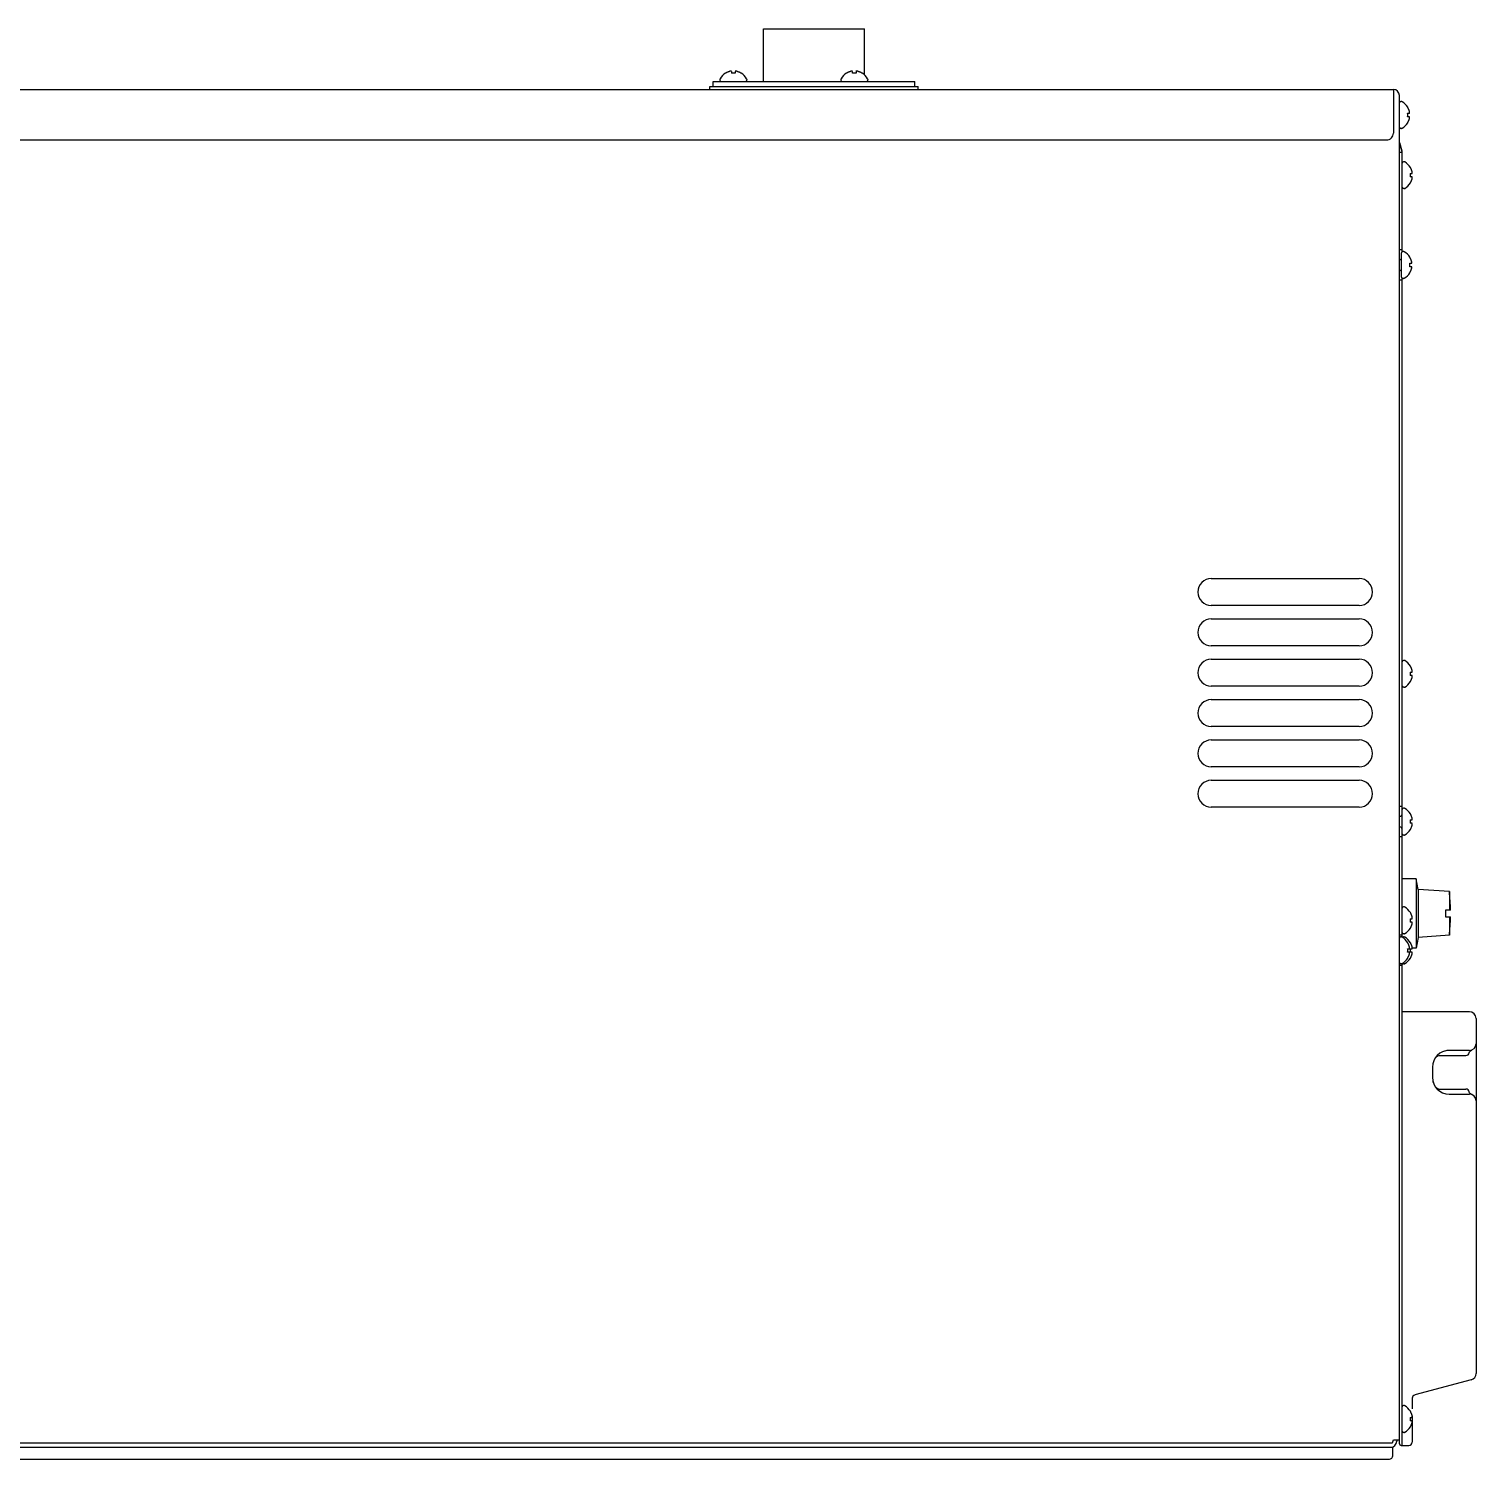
# Model space of a CAD drawing. Header units: millimetres. Extents: x -4975 to 152, y 3757 to 7264.
# Drawn here: x -3093.8 to -2663.2, y 5611.4 to 6036.8 of the extents above; entities that cross this region are included whole.
import ezdxf

# ---------------------------------------------------------------- set-up
doc = ezdxf.new("R2010")
doc.units = ezdxf.units.MM
doc.header["$LTSCALE"] = 346.5
doc.layers.get('0').update_dxf_attribs({"linetype": 'CONTINUOUS'})
doc.layers.add('GEOM', color=7, linetype='CONTINUOUS')

msp = doc.modelspace()

# ---------------------------------------------------------------- linework, layer by layer
at = {"color": 7, "linetype": 'Continuous'}
for p, q in [((-2875.24, 6021.2), (-2875.24, 6036.8)), ((-2875.24, 6036.8), (-2845.24, 6036.8)), ((-2845.24, 6023.13), (-2845.24, 6036.8)), ((-2884.74, 6023.64), (-2884.74, 6024.19)), ((-2883.74, 6024.19), (-2883.74, 6023.64)), ((-2848.74, 6023.64), (-2848.74, 6024.19)), ((-2847.74, 6024.19), (-2847.74, 6023.64)), ((-2890.24, 6019.7), (-2890.24, 6021.2)), ((-2890.24, 6021.2), (-2830.24, 6021.2)), ((-2888.24, 6021.8), (-2888.24, 6021.6)), ((-2886.54, 6023.64), (-2886.54, 6023.68)), ((-2881.94, 6023.68), (-2881.94, 6023.64)), ((-2880.24, 6021.8), (-2880.24, 6021.6)), ((-2852.24, 6021.8), (-2852.24, 6021.6)), ((-2850.54, 6023.64), (-2850.54, 6023.68)), ((-2845.94, 6023.68), (-2845.94, 6023.64)), ((-2844.24, 6021.8), (-2844.24, 6021.6)), ((-2830.24, 6019.7), (-2830.24, 6021.2)), ((-3383.44, 6018.8), (-2687.84, 6018.8)), ((-2891.24, 6018.7), (-2891.24, 6019.7)), ((-2891.24, 6019.7), (-2829.24, 6019.7)), ((-2829.24, 6018.7), (-2829.24, 6019.7)), ((-2687.84, 6018.8), (-2687.84, 6005.79)), ((-2686.04, 5616.3), (-2686.04, 6017)), ((-2685.44, 6015.2), (-2685.64, 6015.2)), ((-2683.6, 6013.5), (-2683.56, 6013.5)), ((-2683.6, 6011.7), (-2683.05, 6011.7)), ((-2685.44, 6007.2), (-2685.64, 6007.2)), ((-2683.05, 6010.7), (-2683.6, 6010.7)), ((-2683.56, 6008.9), (-2683.6, 6008.9)), ((-3381.44, 6003.8), (-2689.84, 6003.8)), ((-2686.04, 6003.05), (-2685.31, 6000.54)), ((-2685.31, 6000.54), (-2686.04, 6003.05)), ((-2685.24, 6000.04), (-2686.04, 6000.04)), ((-2685.24, 5970.49), (-2685.24, 6000.04)), ((-2684.64, 5997.3), (-2684.84, 5997.3)), ((-2682.8, 5995.6), (-2682.76, 5995.6)), ((-2682.8, 5993.8), (-2682.25, 5993.8)), ((-2682.25, 5992.8), (-2682.8, 5992.8)), ((-2682.76, 5991), (-2682.8, 5991)), ((-2684.64, 5989.3), (-2684.84, 5989.3)), ((-2685.24, 5971.08), (-2686.04, 5971.08)), ((-2686, 5968.18), (-2686.04, 5968.18)), ((-2685.4, 5962.98), (-2685.4, 5970.18)), ((-2684.8, 5970.58), (-2685, 5970.58)), ((-2682.95, 5968.88), (-2682.92, 5968.88)), ((-2686, 5964.98), (-2686.04, 5964.98)), ((-2682.95, 5967.08), (-2682.4, 5967.08)), ((-2682.4, 5966.08), (-2682.95, 5966.08)), ((-2682.92, 5964.28), (-2682.95, 5964.28)), ((-2685.24, 5962.08), (-2686.04, 5962.08)), ((-2685.24, 5804.6), (-2685.24, 5962.67)), ((-2684.8, 5962.58), (-2685, 5962.58)), ((-2742.04, 5873.3), (-2698.04, 5873.3)), ((-2698.04, 5865.3), (-2742.04, 5865.3)), ((-2742.04, 5861.3), (-2698.04, 5861.3)), ((-2698.04, 5853.3), (-2742.04, 5853.3)), ((-2742.04, 5849.3), (-2698.04, 5849.3)), ((-2684.64, 5848.96), (-2684.84, 5848.96)), ((-2682.8, 5847.26), (-2682.76, 5847.26)), ((-2682.8, 5845.46), (-2682.25, 5845.46)), ((-2682.25, 5844.46), (-2682.8, 5844.46)), ((-2698.04, 5841.3), (-2742.04, 5841.3)), ((-2684.64, 5840.96), (-2684.84, 5840.96)), ((-2682.76, 5842.66), (-2682.8, 5842.66)), ((-2742.04, 5837.3), (-2698.04, 5837.3)), ((-2698.04, 5829.3), (-2742.04, 5829.3)), ((-2742.04, 5825.3), (-2698.04, 5825.3)), ((-2698.04, 5817.3), (-2742.04, 5817.3)), ((-2742.04, 5813.3), (-2698.04, 5813.3)), ((-2698.04, 5805.3), (-2742.04, 5805.3)), ((-2685.24, 5805.5), (-2686.04, 5805.5)), ((-2685.24, 5797.4), (-2685.24, 5804.6)), ((-2684.64, 5805), (-2684.84, 5805)), ((-2685.84, 5802.6), (-2686.04, 5802.6)), ((-2682.8, 5803.3), (-2682.76, 5803.3)), ((-2682.8, 5801.5), (-2682.25, 5801.5)), ((-2682.25, 5800.5), (-2682.8, 5800.5)), ((-2685.84, 5799.4), (-2686.04, 5799.4)), ((-2685.24, 5796.5), (-2686.04, 5796.5)), ((-2685.24, 5766.64), (-2685.24, 5797.4)), ((-2684.64, 5797), (-2684.84, 5797)), ((-2682.76, 5798.7), (-2682.8, 5798.7)), ((-2681.04, 5784.03), (-2685.24, 5784.03)), ((-2681.04, 5784.03), (-2681.04, 5763.37)), ((-2680.48, 5780.85), (-2681.04, 5784.03)), ((-2671.18, 5780.2), (-2680.48, 5780.85)), ((-2680.48, 5780.85), (-2680.48, 5766.55)), ((-2671.18, 5780.2), (-2671.18, 5774.7)), ((-2684.64, 5775.63), (-2684.84, 5775.63)), ((-2670.85, 5774.7), (-2672.35, 5774.7)), ((-2672.35, 5774.7), (-2672.35, 5772.7)), ((-2682.8, 5773.93), (-2682.76, 5773.93)), ((-2682.8, 5772.13), (-2682.25, 5772.13)), ((-2682.25, 5771.13), (-2682.8, 5771.13)), ((-2672.35, 5772.7), (-2670.85, 5772.7)), ((-2671.18, 5772.7), (-2671.18, 5767.2)), ((-2685.24, 5767.2), (-2686.04, 5767.2)), ((-2685.44, 5766.7), (-2685.64, 5766.7)), ((-2684.64, 5767.63), (-2684.84, 5767.63)), ((-2684.64, 5766.7), (-2684.84, 5766.7)), ((-2682.76, 5769.33), (-2682.8, 5769.33)), ((-2680.48, 5766.55), (-2681.04, 5763.37)), ((-2671.18, 5767.2), (-2680.48, 5766.55)), ((-2683.6, 5765), (-2683.56, 5765)), ((-2683.6, 5763.2), (-2683.05, 5763.2)), ((-2683.05, 5762.2), (-2683.6, 5762.2)), ((-2682.8, 5765), (-2682.76, 5765)), ((-2682.8, 5763.2), (-2682.25, 5763.2)), ((-2682.25, 5762.2), (-2682.8, 5762.2)), ((-2681.04, 5763.37), (-2682.23, 5763.37)), ((-2685.24, 5758.2), (-2686.04, 5758.2)), ((-2685.44, 5758.7), (-2685.64, 5758.7)), ((-2685.24, 5615.45), (-2685.24, 5758.75)), ((-2684.64, 5758.7), (-2684.84, 5758.7)), ((-2683.56, 5760.4), (-2683.6, 5760.4)), ((-2682.76, 5760.4), (-2682.8, 5760.4)), ((-2665.24, 5744.45), (-2685.24, 5744.45)), ((-2663.24, 5742.45), (-2663.24, 5734.95)), ((-2675.14, 5731.08), (-2674.75, 5731.37)), ((-2674.75, 5731.37), (-2674.36, 5731.45)), ((-2674.36, 5731.45), (-2666.24, 5731.45)), ((-2665.24, 5732.95), (-2671.24, 5732.95)), ((-2665.26, 5732.28), (-2665.18, 5732.53)), ((-2665.18, 5732.53), (-2664.93, 5732.86)), ((-2664.93, 5732.86), (-2664.59, 5733.06)), ((-2676.24, 5727.95), (-2676.24, 5724.95)), ((-2674.75, 5721.53), (-2675.14, 5721.82)), ((-2674.36, 5721.45), (-2674.75, 5721.53)), ((-2674.36, 5721.45), (-2666.24, 5721.45)), ((-2671.24, 5719.95), (-2665.24, 5719.95)), ((-2665.18, 5720.37), (-2665.26, 5720.62)), ((-2663.24, 5717.95), (-2663.24, 5680.48)), ((-2663.24, 5680.48), (-2663.24, 5672.41)), ((-2663.24, 5672.41), (-2663.24, 5636.88)), ((-2664.72, 5634.95), (-2681.5, 5630.45)), ((-2682.24, 5629.48), (-2682.24, 5626.3)), ((-2684.64, 5627.3), (-2684.84, 5627.3)), ((-2682.8, 5625.6), (-2682.76, 5625.6)), ((-2682.8, 5623.8), (-2682.25, 5623.8)), ((-2682.24, 5624.3), (-2682.24, 5616.45)), ((-2682.24, 5623.8), (-2682.24, 5622.8)), ((-2682.25, 5622.8), (-2682.8, 5622.8)), ((-2682.76, 5621), (-2682.8, 5621)), ((-3382.16, 5616.2), (-2688.23, 5616.2)), ((-2687.82, 5617.1), (-2686.04, 5617.1)), ((-2686.84, 5617.1), (-2686.84, 5616.7)), ((-2686.04, 5615.95), (-2686.04, 5616.3)), ((-2685.54, 5615.45), (-2683.24, 5615.45)), ((-2684.64, 5619.3), (-2684.84, 5619.3)), ((-3358.04, 5614.9), (-2688.04, 5614.9)), ((-3327.74, 5614.9), (-2688.64, 5614.9)), ((-2688.04, 5612.4), (-2688.04, 5614.9))]:
    msp.add_line(p, q, dxfattribs=at)
msp.add_line((-3357.04, 5611.4), (-2689.04, 5611.4))
msp.add_lwpolyline([(-2664.59, 5719.84), (-2664.93, 5720.03), (-2665.18, 5720.37)], dxfattribs=at)
for centre, radius, start, end in [((-2884.07, 6019.64), 4.7, 108.4656, 110.5187), ((-2884.08, 6019.65), 4.68, 107.3773, 108.465), ((-2884.09, 6019.67), 4.67, 106.3949, 107.3772), ((-2884.09, 6019.7), 4.64, 104.3176, 106.3964), ((-2884.99, 6022.2), 2.01, 95.1401, 97.2744), ((-2884.99, 6022.23), 1.98, 94.2856, 95.1372), ((-2884.99, 6022.24), 1.97, 93.0233, 94.286), ((-2884.99, 6022.25), 1.96, 91.9964, 93.0228), ((-2884.99, 6022.26), 1.95, 90.9261, 91.9964), ((-2884.99, 6022.26), 1.95, 88.8459, 90.9258), ((-2884.99, 6022.25), 1.96, 87.6234, 88.8455), ((-2884.99, 6022.25), 1.96, 86.7841, 87.6235), ((-2884.99, 6022.24), 1.97, 85.3984, 86.7833), ((-2884.99, 6022.22), 1.98, 84.7442, 85.3991), ((-2885, 6022.2), 2.01, 82.7259, 84.7415), ((-2883.49, 6022.2), 2.01, 95.2585, 97.2741), ((-2883.49, 6022.22), 1.98, 94.6009, 95.2558), ((-2883.49, 6022.24), 1.97, 93.2167, 94.6016), ((-2883.49, 6022.25), 1.96, 92.3765, 93.2159), ((-2883.49, 6022.25), 1.95, 91.1545, 92.3767), ((-2883.49, 6022.26), 1.95, 89.0741, 91.1541), ((-2883.49, 6022.26), 1.95, 88.0037, 89.0738), ((-2883.49, 6022.25), 1.96, 86.9771, 88.0037), ((-2883.49, 6022.24), 1.97, 85.714, 86.9766), ((-2883.49, 6022.23), 1.98, 84.8627, 85.7144), ((-2883.5, 6022.2), 2.01, 82.7256, 84.8598), ((-2884.39, 6019.7), 4.64, 73.6036, 75.6824), ((-2884.4, 6019.67), 4.67, 72.6228, 73.6051), ((-2884.4, 6019.65), 4.68, 71.535, 72.6227), ((-2884.41, 6019.64), 4.7, 69.4813, 71.5344), ((-2848.07, 6019.64), 4.7, 108.4656, 110.5187), ((-2848.08, 6019.65), 4.68, 107.3773, 108.465), ((-2848.09, 6019.67), 4.67, 106.3949, 107.3772), ((-2848.09, 6019.7), 4.64, 104.3176, 106.3964), ((-2848.99, 6022.2), 2.01, 95.1401, 97.2744), ((-2848.99, 6022.23), 1.98, 94.2856, 95.1372), ((-2848.99, 6022.24), 1.97, 93.0233, 94.286), ((-2848.99, 6022.25), 1.96, 91.9964, 93.0228), ((-2848.99, 6022.26), 1.95, 90.9261, 91.9964), ((-2848.99, 6022.26), 1.95, 88.8459, 90.9258), ((-2848.99, 6022.25), 1.96, 87.6234, 88.8455), ((-2848.99, 6022.25), 1.96, 86.7841, 87.6235), ((-2848.99, 6022.24), 1.97, 85.3984, 86.7833), ((-2848.99, 6022.22), 1.98, 84.7442, 85.3991), ((-2849, 6022.2), 2.01, 82.7259, 84.7415), ((-2847.49, 6022.2), 2.01, 95.2585, 97.2741), ((-2847.49, 6022.22), 1.98, 94.6009, 95.2558), ((-2847.49, 6022.24), 1.97, 93.2167, 94.6016), ((-2847.49, 6022.25), 1.96, 92.3765, 93.2159), ((-2847.49, 6022.25), 1.95, 91.1545, 92.3767), ((-2847.49, 6022.26), 1.95, 89.0741, 91.1541), ((-2847.49, 6022.26), 1.95, 88.0037, 89.0738), ((-2847.49, 6022.25), 1.96, 86.9771, 88.0037), ((-2847.49, 6022.24), 1.97, 85.714, 86.9766), ((-2847.49, 6022.23), 1.98, 84.8627, 85.7144), ((-2847.5, 6022.2), 2.01, 82.7256, 84.8598), ((-2848.39, 6019.7), 4.64, 73.6036, 75.6824), ((-2848.4, 6019.67), 4.67, 72.6228, 73.6051), ((-2848.4, 6019.65), 4.68, 71.535, 72.6227), ((-2848.41, 6019.64), 4.7, 69.4813, 71.5344), ((-2887.84, 6021.8), 0.4, 149.6988, 180), ((-2887.84, 6021.6), 0.4, 180, 270), ((-2884.04, 6019.58), 4.8, 121.3727, 149.6988), ((-2884.05, 6019.59), 4.75, 118.9687, 121.5341), ((-2884.06, 6019.59), 4.75, 118.0074, 118.9684), ((-2884.06, 6019.6), 4.75, 116.6813, 118.0074), ((-2884.06, 6019.6), 4.74, 115.5402, 116.6812), ((-2884.06, 6019.6), 4.74, 114.5722, 115.5402), ((-2884.06, 6019.61), 4.73, 113.3175, 114.5722), ((-2884.07, 6019.61), 4.73, 112.5474, 113.3174), ((-2884.07, 6019.62), 4.72, 111.0025, 112.5476), ((-2884.07, 6019.63), 4.72, 110.5181, 111.0023), ((-2884.24, 6019.89), 3.79, 90.0089, 97.5987), ((-2884.24, 6019.89), 3.79, 82.4013, 89.9911), ((-2884.41, 6019.63), 4.72, 68.9977, 69.4819), ((-2884.41, 6019.62), 4.72, 67.4524, 68.9975), ((-2884.42, 6019.61), 4.73, 66.6826, 67.4526), ((-2884.42, 6019.61), 4.73, 65.4278, 66.6825), ((-2884.42, 6019.6), 4.74, 64.4598, 65.4278), ((-2884.42, 6019.6), 4.74, 63.3188, 64.4598), ((-2884.42, 6019.6), 4.75, 61.9926, 63.3187), ((-2884.43, 6019.59), 4.75, 61.0316, 61.9926), ((-2884.43, 6019.59), 4.75, 58.4659, 61.0313), ((-2884.44, 6019.58), 4.8, 30.3012, 58.6273), ((-2880.64, 6021.6), 0.4, 270, 0), ((-2880.64, 6021.8), 0.4, 0, 30.3012), ((-2851.84, 6021.8), 0.4, 149.6988, 180), ((-2851.84, 6021.6), 0.4, 180, 270), ((-2848.04, 6019.58), 4.8, 121.3727, 149.6988), ((-2848.05, 6019.59), 4.75, 118.9687, 121.5341), ((-2848.06, 6019.59), 4.75, 118.0074, 118.9684), ((-2848.06, 6019.6), 4.75, 116.6813, 118.0074), ((-2848.06, 6019.6), 4.74, 115.5402, 116.6812), ((-2848.06, 6019.6), 4.74, 114.5722, 115.5402), ((-2848.06, 6019.61), 4.73, 113.3175, 114.5722), ((-2848.07, 6019.61), 4.73, 112.5474, 113.3174), ((-2848.07, 6019.62), 4.72, 111.0025, 112.5476), ((-2848.07, 6019.63), 4.72, 110.5181, 111.0023), ((-2848.24, 6019.89), 3.79, 90.0089, 97.5987), ((-2848.24, 6019.89), 3.79, 82.4013, 89.9911), ((-2848.41, 6019.63), 4.72, 68.9977, 69.4819), ((-2848.41, 6019.62), 4.72, 67.4524, 68.9975), ((-2848.42, 6019.61), 4.73, 66.6826, 67.4526), ((-2848.42, 6019.61), 4.73, 65.4278, 66.6825), ((-2848.42, 6019.6), 4.74, 64.4598, 65.4278), ((-2848.42, 6019.6), 4.74, 63.3188, 64.4598), ((-2848.42, 6019.6), 4.75, 61.9926, 63.3187), ((-2848.43, 6019.59), 4.75, 61.0316, 61.9926), ((-2848.43, 6019.59), 4.75, 58.4659, 61.0313), ((-2848.44, 6019.58), 4.8, 30.3012, 58.6273), ((-2844.64, 6021.6), 0.4, 270, 0), ((-2844.64, 6021.8), 0.4, 0, 30.3012), ((-2687.84, 6017), 1.8, 0, 90), ((-2685.64, 6014.8), 0.4, 90, 180), ((-2685.44, 6014.8), 0.4, 59.6988, 90), ((-2687.66, 6011), 4.8, 31.3727, 59.6988), ((-2687.65, 6011.01), 4.75, 28.9687, 31.5341), ((-2687.35, 6011.2), 3.79, 0.0089, 7.5987), ((-2687.35, 6011.2), 3.79, 352.4013, 359.9911), ((-2687.64, 6011.01), 4.75, 28.0074, 28.9684), ((-2687.64, 6011.01), 4.75, 26.6813, 28.0074), ((-2687.64, 6011.02), 4.74, 25.5402, 26.6812), ((-2687.64, 6011.02), 4.74, 24.5722, 25.5402), ((-2687.63, 6011.02), 4.73, 23.3175, 24.5722), ((-2687.63, 6011.02), 4.73, 22.5474, 23.3174), ((-2687.62, 6011.02), 4.72, 21.0025, 22.5476), ((-2687.61, 6011.03), 4.72, 20.5181, 21.0023), ((-2687.6, 6011.03), 4.7, 18.4656, 20.5187), ((-2687.58, 6011.04), 4.68, 17.3773, 18.465), ((-2687.57, 6011.04), 4.67, 16.3949, 17.3772), ((-2687.54, 6011.05), 4.64, 14.3176, 16.3964), ((-2685.03, 6011.94), 2.01, 5.1401, 7.2744), ((-2685.04, 6011.95), 2.01, 352.7259, 354.7415), ((-2685.01, 6011.95), 1.98, 4.2856, 5.1372), ((-2685, 6011.95), 1.97, 355.3984, 356.7833), ((-2685.01, 6011.95), 1.98, 354.7442, 355.3991), ((-2685, 6011.95), 1.97, 3.0233, 4.286), ((-2684.99, 6011.95), 1.96, 1.9964, 3.0228), ((-2684.98, 6011.95), 1.95, 0.9261, 1.9964), ((-2684.98, 6011.95), 1.95, 358.8459, 0.9258), ((-2684.98, 6011.95), 1.96, 357.6234, 358.8455), ((-2684.99, 6011.95), 1.96, 356.7841, 357.6235), ((-2685.64, 6007.6), 0.4, 180, 270), ((-2685.44, 6007.6), 0.4, 270, 300.3012), ((-2687.66, 6011.4), 4.8, 300.3012, 328.6273), ((-2687.65, 6011.38), 4.75, 328.4659, 331.0313), ((-2687.64, 6011.38), 4.75, 331.0316, 331.9926), ((-2687.64, 6011.38), 4.75, 331.9926, 333.3187), ((-2687.64, 6011.38), 4.74, 333.3188, 334.4598), ((-2687.64, 6011.38), 4.74, 334.4598, 335.4278), ((-2687.63, 6011.38), 4.73, 335.4278, 336.6825), ((-2687.63, 6011.37), 4.73, 336.6826, 337.4526), ((-2687.62, 6011.37), 4.72, 337.4524, 338.9975), ((-2687.61, 6011.37), 4.72, 338.9977, 339.4819), ((-2687.6, 6011.36), 4.7, 339.4813, 341.5344), ((-2687.58, 6011.36), 4.68, 341.535, 342.6227), ((-2687.57, 6011.35), 4.67, 342.6228, 343.6051), ((-2687.54, 6011.34), 4.64, 343.6036, 345.6824), ((-2685.04, 6010.44), 2.01, 5.2585, 7.2741), ((-2685.03, 6010.45), 2.01, 352.7256, 354.8598), ((-2685.01, 6010.45), 1.98, 4.6009, 5.2558), ((-2685, 6010.45), 1.97, 3.2167, 4.6016), ((-2685.01, 6010.45), 1.98, 354.8627, 355.7144), ((-2684.99, 6010.45), 1.96, 2.3765, 3.2159), ((-2684.98, 6010.45), 1.95, 1.1545, 2.3767), ((-2684.98, 6010.45), 1.95, 359.0741, 1.1541), ((-2684.98, 6010.45), 1.95, 358.0037, 359.0738), ((-2684.99, 6010.45), 1.96, 356.9771, 358.0037), ((-2685, 6010.45), 1.97, 355.714, 356.9766), ((-2687.04, 6000.04), 1.8, 0, 16.2202), ((-2687.04, 6000.04), 1.8, 0, 16.2202), ((-2684.84, 5996.9), 0.4, 90, 180), ((-2684.64, 5996.9), 0.4, 59.6988, 90), ((-2686.86, 5993.1), 4.8, 31.3727, 59.6988), ((-2686.85, 5993.11), 4.75, 28.9687, 31.5341), ((-2686.84, 5993.11), 4.75, 28.0074, 28.9684), ((-2686.84, 5993.11), 4.75, 26.6813, 28.0074), ((-2686.84, 5993.12), 4.74, 25.5402, 26.6812), ((-2686.84, 5993.12), 4.74, 24.5722, 25.5402), ((-2686.83, 5993.12), 4.73, 23.3175, 24.5722), ((-2686.83, 5993.12), 4.73, 22.5474, 23.3174), ((-2686.82, 5993.12), 4.72, 21.0025, 22.5476), ((-2686.81, 5993.13), 4.72, 20.5181, 21.0023), ((-2686.8, 5993.13), 4.7, 18.4656, 20.5187), ((-2686.78, 5993.14), 4.68, 17.3773, 18.465), ((-2686.77, 5993.14), 4.67, 16.3949, 17.3772), ((-2686.74, 5993.15), 4.64, 14.3176, 16.3964), ((-2684.23, 5994.04), 2.01, 5.1401, 7.2744), ((-2684.21, 5994.05), 1.98, 4.2856, 5.1372), ((-2684.2, 5994.05), 1.97, 3.0233, 4.286), ((-2684.19, 5994.05), 1.96, 1.9964, 3.0228), ((-2684.18, 5994.05), 1.95, 0.9261, 1.9964), ((-2684.18, 5994.05), 1.95, 358.8459, 0.9258), ((-2684.18, 5994.05), 1.96, 357.6234, 358.8455), ((-2684.19, 5994.05), 1.96, 356.7841, 357.6235), ((-2684.84, 5989.7), 0.4, 180, 270), ((-2686.86, 5993.5), 4.8, 300.3012, 328.6273), ((-2686.55, 5993.3), 3.79, 0.0089, 7.5987), ((-2686.55, 5993.3), 3.79, 352.4013, 359.9911), ((-2686.85, 5993.48), 4.75, 328.4659, 331.0313), ((-2686.84, 5993.48), 4.75, 331.0316, 331.9926), ((-2686.84, 5993.48), 4.75, 331.9926, 333.3187), ((-2686.84, 5993.48), 4.74, 333.3188, 334.4598), ((-2686.84, 5993.48), 4.74, 334.4598, 335.4278), ((-2686.83, 5993.48), 4.73, 335.4278, 336.6825), ((-2686.83, 5993.47), 4.73, 336.6826, 337.4526), ((-2686.82, 5993.47), 4.72, 337.4524, 338.9975), ((-2686.81, 5993.47), 4.72, 338.9977, 339.4819), ((-2686.8, 5993.46), 4.7, 339.4813, 341.5344), ((-2686.78, 5993.46), 4.68, 341.535, 342.6227), ((-2686.77, 5993.45), 4.67, 342.6228, 343.6051), ((-2686.74, 5993.44), 4.64, 343.6036, 345.6824), ((-2684.24, 5994.05), 2.01, 352.7259, 354.7415), ((-2684.24, 5992.54), 2.01, 5.2585, 7.2741), ((-2684.23, 5992.55), 2.01, 352.7256, 354.8598), ((-2684.2, 5994.05), 1.97, 355.3984, 356.7833), ((-2684.21, 5994.05), 1.98, 354.7442, 355.3991), ((-2684.21, 5992.55), 1.98, 4.6009, 5.2558), ((-2684.2, 5992.55), 1.97, 3.2167, 4.6016), ((-2684.21, 5992.55), 1.98, 354.8627, 355.7144), ((-2684.19, 5992.55), 1.96, 2.3765, 3.2159), ((-2684.18, 5992.55), 1.95, 1.1545, 2.3767), ((-2684.18, 5992.55), 1.95, 359.0741, 1.1541), ((-2684.18, 5992.55), 1.95, 358.0037, 359.0738), ((-2684.19, 5992.55), 1.96, 356.9771, 358.0037), ((-2684.2, 5992.55), 1.97, 355.714, 356.9766), ((-2684.64, 5989.7), 0.4, 270, 300.3012), ((-2686, 5968.78), 0.6, 270, 360), ((-2685, 5970.18), 0.4, 90, 180), ((-2684.8, 5970.18), 0.4, 59.6988, 90), ((-2687.02, 5966.38), 4.8, 31.3727, 59.6988), ((-2687.01, 5966.4), 4.75, 28.9687, 31.5341), ((-2687, 5966.4), 4.75, 28.0074, 28.9684), ((-2687, 5966.4), 4.75, 26.6813, 28.0074), ((-2687, 5966.4), 4.74, 25.5402, 26.6812), ((-2686.99, 5966.4), 4.74, 24.5722, 25.5402), ((-2686.99, 5966.41), 4.73, 23.3175, 24.5722), ((-2686.98, 5966.41), 4.73, 22.5474, 23.3174), ((-2686.98, 5966.41), 4.72, 21.0025, 22.5476), ((-2686, 5964.38), 0.6, 0, 90), ((-2687.02, 5966.78), 4.8, 300.3012, 328.6273), ((-2686.71, 5966.58), 3.79, 0.0089, 7.5987), ((-2686.71, 5966.58), 3.79, 352.4013, 359.9911), ((-2687.01, 5966.77), 4.75, 328.4659, 331.0313), ((-2687, 5966.77), 4.75, 331.0316, 331.9926), ((-2687, 5966.77), 4.75, 331.9926, 333.3187), ((-2687, 5966.77), 4.74, 333.3188, 334.4598), ((-2686.99, 5966.76), 4.74, 334.4598, 335.4278), ((-2686.99, 5966.76), 4.73, 335.4278, 336.6825), ((-2686.98, 5966.76), 4.73, 336.6826, 337.4526), ((-2686.98, 5966.76), 4.72, 337.4524, 338.9975), ((-2686.97, 5966.41), 4.72, 20.5181, 21.0023), ((-2686.97, 5966.75), 4.72, 338.9977, 339.4819), ((-2686.96, 5966.42), 4.7, 18.4656, 20.5187), ((-2686.96, 5966.75), 4.7, 339.4813, 341.5344), ((-2686.94, 5966.42), 4.68, 17.3773, 18.465), ((-2686.94, 5966.74), 4.68, 341.535, 342.6227), ((-2686.93, 5966.43), 4.67, 16.3949, 17.3772), ((-2686.93, 5966.74), 4.67, 342.6228, 343.6051), ((-2686.9, 5966.44), 4.64, 14.3176, 16.3964), ((-2686.9, 5966.73), 4.64, 343.6036, 345.6824), ((-2684.39, 5967.33), 2.01, 5.1401, 7.2744), ((-2684.37, 5967.33), 1.98, 4.2856, 5.1372), ((-2684.37, 5967.34), 1.98, 354.7442, 355.3991), ((-2684.39, 5967.34), 2.01, 352.7259, 354.7415), ((-2684.39, 5965.83), 2.01, 5.2585, 7.2741), ((-2684.37, 5965.83), 1.98, 4.6009, 5.2558), ((-2684.37, 5965.84), 1.98, 354.8627, 355.7144), ((-2684.39, 5965.84), 2.01, 352.7256, 354.8598), ((-2684.36, 5967.33), 1.97, 3.0233, 4.286), ((-2684.35, 5967.33), 1.96, 1.9964, 3.0228), ((-2684.34, 5967.33), 1.95, 0.9261, 1.9964), ((-2684.34, 5967.33), 1.95, 358.8459, 0.9258), ((-2684.34, 5967.33), 1.96, 357.6234, 358.8455), ((-2684.35, 5967.33), 1.96, 356.7841, 357.6235), ((-2684.36, 5967.33), 1.97, 355.3984, 356.7833), ((-2684.36, 5965.83), 1.97, 3.2167, 4.6016), ((-2684.35, 5965.83), 1.96, 2.3765, 3.2159), ((-2684.34, 5965.83), 1.95, 1.1545, 2.3767), ((-2684.34, 5965.83), 1.95, 359.0741, 1.1541), ((-2684.34, 5965.83), 1.95, 358.0037, 359.0738), ((-2684.35, 5965.83), 1.96, 356.9771, 358.0037), ((-2684.36, 5965.83), 1.97, 355.714, 356.9766), ((-2685, 5962.98), 0.4, 180, 270), ((-2684.8, 5962.98), 0.4, 270, 300.3012), ((-2742.04, 5869.3), 4, 90, 270), ((-2698.04, 5869.3), 4, 270, 90), ((-2742.04, 5857.3), 4, 90, 270), ((-2698.04, 5857.3), 4, 270, 90), ((-2742.04, 5845.3), 4, 90, 270), ((-2698.04, 5845.3), 4, 270, 90), ((-2684.84, 5848.56), 0.4, 90, 180), ((-2684.64, 5848.56), 0.4, 59.6988, 90), ((-2686.86, 5844.77), 4.8, 31.3727, 59.6988), ((-2686.85, 5844.78), 4.75, 28.9687, 31.5341), ((-2686.55, 5844.96), 3.79, 0.0089, 7.5987), ((-2686.55, 5844.96), 3.79, 352.4013, 359.9911), ((-2686.84, 5844.78), 4.75, 28.0074, 28.9684), ((-2686.84, 5844.78), 4.75, 26.6813, 28.0074), ((-2686.84, 5844.78), 4.74, 25.5402, 26.6812), ((-2686.84, 5844.78), 4.74, 24.5722, 25.5402), ((-2686.83, 5844.79), 4.73, 23.3175, 24.5722), ((-2686.83, 5845.14), 4.73, 335.4278, 336.6825), ((-2686.83, 5844.79), 4.73, 22.5474, 23.3174), ((-2686.83, 5845.14), 4.73, 336.6826, 337.4526), ((-2686.82, 5844.79), 4.72, 21.0025, 22.5476), ((-2686.82, 5845.14), 4.72, 337.4524, 338.9975), ((-2686.81, 5844.79), 4.72, 20.5181, 21.0023), ((-2686.81, 5845.13), 4.72, 338.9977, 339.4819), ((-2686.8, 5844.8), 4.7, 18.4656, 20.5187), ((-2686.8, 5845.13), 4.7, 339.4813, 341.5344), ((-2686.78, 5844.8), 4.68, 17.3773, 18.465), ((-2686.78, 5845.12), 4.68, 341.535, 342.6227), ((-2686.77, 5844.81), 4.67, 16.3949, 17.3772), ((-2686.77, 5845.12), 4.67, 342.6228, 343.6051), ((-2686.74, 5844.82), 4.64, 14.3176, 16.3964), ((-2686.74, 5845.11), 4.64, 343.6036, 345.6824), ((-2684.23, 5845.71), 2.01, 5.1401, 7.2744), ((-2684.24, 5845.72), 2.01, 352.7259, 354.7415), ((-2684.24, 5844.21), 2.01, 5.2585, 7.2741), ((-2684.23, 5844.22), 2.01, 352.7256, 354.8598), ((-2684.21, 5845.71), 1.98, 4.2856, 5.1372), ((-2684.2, 5845.72), 1.97, 355.3984, 356.7833), ((-2684.21, 5845.72), 1.98, 354.7442, 355.3991), ((-2684.21, 5844.21), 1.98, 4.6009, 5.2558), ((-2684.2, 5844.21), 1.97, 3.2167, 4.6016), ((-2684.21, 5844.22), 1.98, 354.8627, 355.7144), ((-2684.2, 5845.71), 1.97, 3.0233, 4.286), ((-2684.19, 5845.71), 1.96, 1.9964, 3.0228), ((-2684.18, 5845.71), 1.95, 0.9261, 1.9964), ((-2684.18, 5845.71), 1.95, 358.8459, 0.9258), ((-2684.18, 5845.71), 1.96, 357.6234, 358.8455), ((-2684.19, 5845.71), 1.96, 356.7841, 357.6235), ((-2684.19, 5844.21), 1.96, 2.3765, 3.2159), ((-2684.18, 5844.21), 1.95, 1.1545, 2.3767), ((-2684.18, 5844.21), 1.95, 359.0741, 1.1541), ((-2684.18, 5844.21), 1.95, 358.0037, 359.0738), ((-2684.19, 5844.21), 1.96, 356.9771, 358.0037), ((-2684.2, 5844.21), 1.97, 355.714, 356.9766), ((-2684.84, 5841.36), 0.4, 180, 270), ((-2684.64, 5841.36), 0.4, 270, 300.3012), ((-2686.86, 5845.16), 4.8, 300.3012, 328.6273), ((-2686.85, 5845.15), 4.75, 328.4659, 331.0313), ((-2686.84, 5845.15), 4.75, 331.0316, 331.9926), ((-2686.84, 5845.15), 4.75, 331.9926, 333.3187), ((-2686.84, 5845.15), 4.74, 333.3188, 334.4598), ((-2686.84, 5845.14), 4.74, 334.4598, 335.4278), ((-2742.04, 5833.3), 4, 90, 270), ((-2698.04, 5833.3), 4, 270, 90), ((-2742.04, 5821.3), 4, 90, 270), ((-2698.04, 5821.3), 4, 270, 90), ((-2742.04, 5809.3), 4, 90, 270), ((-2698.04, 5809.3), 4, 270, 90), ((-2684.84, 5804.6), 0.4, 90, 180), ((-2684.64, 5804.6), 0.4, 59.6988, 90), ((-2686.86, 5800.8), 4.8, 31.3727, 59.6988), ((-2685.84, 5803.2), 0.6, 270, 360), ((-2686.85, 5800.81), 4.75, 28.9687, 31.5341), ((-2686.55, 5801), 3.79, 0.0089, 7.5987), ((-2686.55, 5801), 3.79, 352.4013, 359.9911), ((-2686.84, 5800.81), 4.75, 28.0074, 28.9684), ((-2686.84, 5800.81), 4.75, 26.6813, 28.0074), ((-2686.84, 5800.82), 4.74, 25.5402, 26.6812), ((-2686.84, 5800.82), 4.74, 24.5722, 25.5402), ((-2686.83, 5800.82), 4.73, 23.3175, 24.5722), ((-2686.83, 5800.82), 4.73, 22.5474, 23.3174), ((-2686.82, 5800.82), 4.72, 21.0025, 22.5476), ((-2686.81, 5800.83), 4.72, 20.5181, 21.0023), ((-2686.8, 5800.83), 4.7, 18.4656, 20.5187), ((-2686.78, 5800.84), 4.68, 17.3773, 18.465), ((-2686.77, 5800.84), 4.67, 16.3949, 17.3772), ((-2686.74, 5800.85), 4.64, 14.3176, 16.3964), ((-2684.23, 5801.74), 2.01, 5.1401, 7.2744), ((-2684.24, 5801.75), 2.01, 352.7259, 354.7415), ((-2684.24, 5800.24), 2.01, 5.2585, 7.2741), ((-2684.21, 5801.75), 1.98, 4.2856, 5.1372), ((-2684.2, 5801.75), 1.97, 355.3984, 356.7833), ((-2684.21, 5801.75), 1.98, 354.7442, 355.3991), ((-2684.21, 5800.25), 1.98, 4.6009, 5.2558), ((-2684.2, 5800.25), 1.97, 3.2167, 4.6016), ((-2684.2, 5801.75), 1.97, 3.0233, 4.286), ((-2684.19, 5801.75), 1.96, 1.9964, 3.0228), ((-2684.18, 5801.75), 1.95, 0.9261, 1.9964), ((-2684.18, 5801.75), 1.95, 358.8459, 0.9258), ((-2684.18, 5801.75), 1.96, 357.6234, 358.8455), ((-2684.19, 5801.75), 1.96, 356.7841, 357.6235), ((-2684.19, 5800.25), 1.96, 2.3765, 3.2159), ((-2684.18, 5800.25), 1.95, 1.1545, 2.3767), ((-2684.18, 5800.25), 1.95, 359.0741, 1.1541), ((-2684.18, 5800.25), 1.95, 358.0037, 359.0738), ((-2685.84, 5798.8), 0.6, 0, 90), ((-2684.84, 5797.4), 0.4, 180, 270), ((-2684.64, 5797.4), 0.4, 270, 300.3012), ((-2686.86, 5801.2), 4.8, 300.3012, 328.6273), ((-2686.85, 5801.18), 4.75, 328.4659, 331.0313), ((-2686.84, 5801.18), 4.75, 331.0316, 331.9926), ((-2686.84, 5801.18), 4.75, 331.9926, 333.3187), ((-2686.84, 5801.18), 4.74, 333.3188, 334.4598), ((-2686.84, 5801.18), 4.74, 334.4598, 335.4278), ((-2686.83, 5801.18), 4.73, 335.4278, 336.6825), ((-2686.83, 5801.17), 4.73, 336.6826, 337.4526), ((-2686.82, 5801.17), 4.72, 337.4524, 338.9975), ((-2686.81, 5801.17), 4.72, 338.9977, 339.4819), ((-2686.8, 5801.16), 4.7, 339.4813, 341.5344), ((-2686.78, 5801.16), 4.68, 341.535, 342.6227), ((-2686.77, 5801.15), 4.67, 342.6228, 343.6051), ((-2686.74, 5801.14), 4.64, 343.6036, 345.6824), ((-2684.23, 5800.25), 2.01, 352.7256, 354.8598), ((-2684.21, 5800.25), 1.98, 354.8627, 355.7144), ((-2684.19, 5800.25), 1.96, 356.9771, 358.0037), ((-2684.2, 5800.25), 1.97, 355.714, 356.9766), ((-2730.84, 5773.78), 60, 0.8737, 6.1375), ((-2684.84, 5775.23), 0.4, 90, 180), ((-2684.64, 5775.23), 0.4, 59.6988, 90), ((-2686.86, 5771.43), 4.8, 31.3727, 59.6988), ((-2686.85, 5771.44), 4.75, 28.9687, 31.5341), ((-2686.55, 5771.63), 3.79, 0.0089, 7.5987), ((-2686.55, 5771.63), 3.79, 352.4013, 359.9911), ((-2686.84, 5771.45), 4.75, 28.0074, 28.9684), ((-2686.84, 5771.45), 4.75, 26.6813, 28.0074), ((-2686.84, 5771.45), 4.74, 25.5402, 26.6812), ((-2686.84, 5771.45), 4.74, 24.5722, 25.5402), ((-2686.83, 5771.45), 4.73, 23.3175, 24.5722), ((-2686.83, 5771.45), 4.73, 22.5474, 23.3174), ((-2686.82, 5771.46), 4.72, 21.0025, 22.5476), ((-2686.82, 5771.8), 4.72, 337.4524, 338.9975), ((-2686.81, 5771.46), 4.72, 20.5181, 21.0023), ((-2686.81, 5771.8), 4.72, 338.9977, 339.4819), ((-2686.8, 5771.46), 4.7, 18.4656, 20.5187), ((-2686.8, 5771.8), 4.7, 339.4813, 341.5344), ((-2686.78, 5771.47), 4.68, 17.3773, 18.465), ((-2686.78, 5771.79), 4.68, 341.535, 342.6227), ((-2686.77, 5771.48), 4.67, 16.3949, 17.3772), ((-2686.77, 5771.79), 4.67, 342.6228, 343.6051), ((-2686.74, 5771.48), 4.64, 14.3176, 16.3964), ((-2686.74, 5771.78), 4.64, 343.6036, 345.6824), ((-2684.23, 5772.38), 2.01, 5.1401, 7.2744), ((-2684.24, 5772.38), 2.01, 352.7259, 354.7415), ((-2684.24, 5770.88), 2.01, 5.2585, 7.2741), ((-2684.23, 5770.88), 2.01, 352.7256, 354.8598), ((-2684.21, 5772.38), 1.98, 4.2856, 5.1372), ((-2684.2, 5772.38), 1.97, 355.3984, 356.7833), ((-2684.21, 5772.38), 1.98, 354.7442, 355.3991), ((-2684.21, 5770.88), 1.98, 4.6009, 5.2558), ((-2684.2, 5770.88), 1.97, 3.2167, 4.6016), ((-2684.21, 5770.88), 1.98, 354.8627, 355.7144), ((-2684.2, 5772.38), 1.97, 3.0233, 4.286), ((-2684.19, 5772.38), 1.96, 1.9964, 3.0228), ((-2684.18, 5772.38), 1.95, 0.9261, 1.9964), ((-2684.18, 5772.38), 1.95, 358.8459, 0.9258), ((-2684.18, 5772.38), 1.96, 357.6234, 358.8455), ((-2684.19, 5772.38), 1.96, 356.7841, 357.6235), ((-2684.19, 5770.88), 1.96, 2.3765, 3.2159), ((-2684.18, 5770.88), 1.95, 1.1545, 2.3767), ((-2684.18, 5770.88), 1.95, 359.0741, 1.1541), ((-2684.18, 5770.88), 1.95, 358.0037, 359.0738), ((-2684.19, 5770.88), 1.96, 356.9771, 358.0037), ((-2684.2, 5770.88), 1.97, 355.714, 356.9766), ((-2730.84, 5773.61), 60, 353.8625, 359.1263), ((-2685.64, 5766.3), 0.4, 90, 180), ((-2685.44, 5766.3), 0.4, 59.6988, 90), ((-2684.84, 5768.03), 0.4, 180, 270), ((-2687.66, 5762.5), 4.8, 31.3727, 59.6988), ((-2684.84, 5766.3), 0.4, 90, 136.7448), ((-2684.64, 5768.03), 0.4, 270, 300.3012), ((-2684.64, 5766.3), 0.4, 59.6988, 90), ((-2686.86, 5771.83), 4.8, 300.3012, 328.6273), ((-2686.86, 5762.5), 4.8, 31.3727, 59.6988), ((-2686.85, 5771.82), 4.75, 328.4659, 331.0313), ((-2686.84, 5771.82), 4.75, 331.0316, 331.9926), ((-2686.84, 5771.81), 4.75, 331.9926, 333.3187), ((-2686.84, 5771.81), 4.74, 333.3188, 334.4598), ((-2686.84, 5771.81), 4.74, 334.4598, 335.4278), ((-2686.83, 5771.81), 4.73, 335.4278, 336.6825), ((-2686.83, 5771.81), 4.73, 336.6826, 337.4526), ((-2687.65, 5762.51), 4.75, 28.9687, 31.5341), ((-2687.35, 5762.7), 3.79, 0.0089, 7.5987), ((-2687.35, 5762.7), 3.79, 352.4013, 359.9911), ((-2687.64, 5762.51), 4.75, 28.0074, 28.9684), ((-2687.64, 5762.51), 4.75, 26.6813, 28.0074), ((-2687.64, 5762.52), 4.74, 25.5402, 26.6812), ((-2687.64, 5762.52), 4.74, 24.5722, 25.5402), ((-2687.63, 5762.52), 4.73, 23.3175, 24.5722), ((-2687.63, 5762.52), 4.73, 22.5474, 23.3174), ((-2687.62, 5762.52), 4.72, 21.0025, 22.5476), ((-2687.61, 5762.53), 4.72, 20.5181, 21.0023), ((-2687.6, 5762.53), 4.7, 18.4656, 20.5187), ((-2687.58, 5762.54), 4.68, 17.3773, 18.465), ((-2687.58, 5762.86), 4.68, 341.535, 342.6227), ((-2687.57, 5762.54), 4.67, 16.3949, 17.3772), ((-2687.57, 5762.85), 4.67, 342.6228, 343.6051), ((-2687.54, 5762.55), 4.64, 14.3176, 16.3964), ((-2687.54, 5762.84), 4.64, 343.6036, 345.6824), ((-2685.03, 5763.44), 2.01, 5.1401, 7.2744), ((-2685.04, 5763.45), 2.01, 352.7259, 354.7415), ((-2685.04, 5761.94), 2.01, 5.2585, 7.2741), ((-2685.03, 5761.95), 2.01, 352.7256, 354.8598), ((-2685.01, 5763.45), 1.98, 4.2856, 5.1372), ((-2685, 5763.45), 1.97, 355.3984, 356.7833), ((-2685.01, 5763.45), 1.98, 354.7442, 355.3991), ((-2685.01, 5761.95), 1.98, 4.6009, 5.2558), ((-2685, 5761.95), 1.97, 3.2167, 4.6016), ((-2685.01, 5761.95), 1.98, 354.8627, 355.7144), ((-2685, 5763.45), 1.97, 3.0233, 4.286), ((-2684.99, 5763.45), 1.96, 1.9964, 3.0228), ((-2684.98, 5763.45), 1.95, 0.9261, 1.9964), ((-2684.98, 5763.45), 1.95, 358.8459, 0.9258), ((-2684.98, 5763.45), 1.96, 357.6234, 358.8455), ((-2684.99, 5763.45), 1.96, 356.7841, 357.6235), ((-2684.99, 5761.95), 1.96, 2.3765, 3.2159), ((-2684.98, 5761.95), 1.95, 1.1545, 2.3767), ((-2684.98, 5761.95), 1.95, 359.0741, 1.1541), ((-2684.98, 5761.95), 1.95, 358.0037, 359.0738), ((-2684.99, 5761.95), 1.96, 356.9771, 358.0037), ((-2685, 5761.95), 1.97, 355.714, 356.9766), ((-2686.85, 5762.51), 4.75, 28.9687, 31.5341), ((-2686.55, 5762.7), 3.79, 0.0089, 7.5987), ((-2686.55, 5762.7), 3.79, 352.4013, 359.9911), ((-2686.84, 5762.51), 4.75, 28.0074, 28.9684), ((-2686.84, 5762.51), 4.75, 26.6813, 28.0074), ((-2686.84, 5762.52), 4.74, 25.5402, 26.6812), ((-2686.84, 5762.52), 4.74, 24.5722, 25.5402), ((-2686.83, 5762.52), 4.73, 23.3175, 24.5722), ((-2686.83, 5762.52), 4.73, 22.5474, 23.3174), ((-2686.82, 5762.52), 4.72, 21.0025, 22.5476), ((-2686.81, 5762.53), 4.72, 20.5181, 21.0023), ((-2686.8, 5762.53), 4.7, 18.4656, 20.5187), ((-2686.78, 5762.54), 4.68, 17.3773, 18.465), ((-2686.78, 5762.86), 4.68, 341.535, 342.6227), ((-2686.77, 5762.54), 4.67, 16.3949, 17.3772), ((-2686.77, 5762.85), 4.67, 342.6228, 343.6051), ((-2686.74, 5762.55), 4.64, 14.3176, 16.3964), ((-2686.74, 5762.84), 4.64, 343.6036, 345.6824), ((-2684.23, 5763.44), 2.01, 5.1401, 7.2744), ((-2684.24, 5763.45), 2.01, 352.7259, 354.7415), ((-2684.24, 5761.94), 2.01, 5.2585, 7.2741), ((-2684.23, 5761.95), 2.01, 352.7256, 354.8598), ((-2684.21, 5763.45), 1.98, 4.2856, 5.1372), ((-2684.2, 5763.45), 1.97, 355.3984, 356.7833), ((-2684.21, 5763.45), 1.98, 354.7442, 355.3991), ((-2684.21, 5761.95), 1.98, 4.6009, 5.2558), ((-2684.2, 5761.95), 1.97, 3.2167, 4.6016), ((-2684.21, 5761.95), 1.98, 354.8627, 355.7144), ((-2684.2, 5763.45), 1.97, 3.0233, 4.286), ((-2684.19, 5763.45), 1.96, 1.9964, 3.0228), ((-2684.18, 5763.45), 1.95, 0.9261, 1.9964), ((-2684.18, 5763.45), 1.95, 358.8459, 0.9258), ((-2684.18, 5763.45), 1.96, 357.6234, 358.8455), ((-2684.19, 5763.45), 1.96, 356.7841, 357.6235), ((-2684.19, 5761.95), 1.96, 2.3765, 3.2159), ((-2684.18, 5761.95), 1.95, 1.1545, 2.3767), ((-2684.18, 5761.95), 1.95, 359.0741, 1.1541), ((-2684.18, 5761.95), 1.95, 358.0037, 359.0738), ((-2684.19, 5761.95), 1.96, 356.9771, 358.0037), ((-2684.2, 5761.95), 1.97, 355.714, 356.9766), ((-2685.64, 5759.1), 0.4, 180, 270), ((-2685.44, 5759.1), 0.4, 270, 300.3012), ((-2687.66, 5762.9), 4.8, 300.3012, 328.6273), ((-2684.84, 5759.1), 0.4, 223.2552, 270), ((-2684.64, 5759.1), 0.4, 270, 300.3012), ((-2686.86, 5762.9), 4.8, 300.3012, 328.6273), ((-2687.65, 5762.88), 4.75, 328.4659, 331.0313), ((-2687.64, 5762.88), 4.75, 331.0316, 331.9926), ((-2687.64, 5762.88), 4.75, 331.9926, 333.3187), ((-2687.64, 5762.88), 4.74, 333.3188, 334.4598), ((-2687.64, 5762.88), 4.74, 334.4598, 335.4278), ((-2687.63, 5762.88), 4.73, 335.4278, 336.6825), ((-2687.63, 5762.87), 4.73, 336.6826, 337.4526), ((-2687.62, 5762.87), 4.72, 337.4524, 338.9975), ((-2687.61, 5762.87), 4.72, 338.9977, 339.4819), ((-2687.6, 5762.86), 4.7, 339.4813, 341.5344), ((-2686.85, 5762.88), 4.75, 328.4659, 331.0313), ((-2686.84, 5762.88), 4.75, 331.0316, 331.9926), ((-2686.84, 5762.88), 4.75, 331.9926, 333.3187), ((-2686.84, 5762.88), 4.74, 333.3188, 334.4598), ((-2686.84, 5762.88), 4.74, 334.4598, 335.4278), ((-2686.83, 5762.88), 4.73, 335.4278, 336.6825), ((-2686.83, 5762.87), 4.73, 336.6826, 337.4526), ((-2686.82, 5762.87), 4.72, 337.4524, 338.9975), ((-2686.81, 5762.87), 4.72, 338.9977, 339.4819), ((-2686.8, 5762.86), 4.7, 339.4813, 341.5344), ((-2665.24, 5742.45), 2, 0, 90), ((-2671.24, 5727.95), 5, 90, 180), ((-2666.24, 5732.45), 1, 270, 350.255), ((-2665.24, 5734.95), 2, 270, 0), ((-2671.24, 5724.95), 5, 180, 270), ((-2666.24, 5720.45), 1, 9.745, 90), ((-2665.24, 5717.95), 2, 0, 90), ((-2665.24, 5636.88), 2, 285, 0), ((-2681.24, 5629.48), 1, 105, 180), ((-2684.84, 5626.9), 0.4, 90, 180), ((-2684.64, 5626.9), 0.4, 59.6988, 90), ((-2686.86, 5623.1), 4.8, 31.3727, 59.6988), ((-2686.85, 5623.11), 4.75, 28.9687, 31.5341), ((-2686.55, 5623.3), 3.79, 0.0089, 7.5987), ((-2686.84, 5623.11), 4.75, 28.0074, 28.9684), ((-2686.84, 5623.11), 4.75, 26.6813, 28.0074), ((-2686.84, 5623.12), 4.74, 25.5402, 26.6812), ((-2686.84, 5623.12), 4.74, 24.5722, 25.5402), ((-2686.83, 5623.12), 4.73, 23.3175, 24.5722), ((-2686.83, 5623.12), 4.73, 22.5474, 23.3174), ((-2686.82, 5623.12), 4.72, 21.0025, 22.5476), ((-2686.81, 5623.13), 4.72, 20.5181, 21.0023), ((-2686.8, 5623.13), 4.7, 18.4656, 20.5187), ((-2686.78, 5623.14), 4.68, 17.3773, 18.465), ((-2686.77, 5623.14), 4.67, 16.3949, 17.3772), ((-2686.74, 5623.15), 4.64, 14.3176, 16.3964), ((-2684.23, 5624.04), 2.01, 5.1401, 7.2744), ((-2684.24, 5624.05), 2.01, 352.7259, 354.7415), ((-2684.21, 5624.05), 1.98, 4.2856, 5.1372), ((-2684.2, 5624.05), 1.97, 355.3984, 356.7833), ((-2684.21, 5624.05), 1.98, 354.7442, 355.3991), ((-2684.2, 5624.05), 1.97, 3.0233, 4.286), ((-2684.19, 5624.05), 1.96, 1.9964, 3.0228), ((-2684.18, 5624.05), 1.95, 0.9261, 1.9964), ((-2684.18, 5624.05), 1.95, 358.8459, 0.9258), ((-2684.18, 5624.05), 1.96, 357.6234, 358.8455), ((-2684.19, 5624.05), 1.96, 356.7841, 357.6235), ((-2684.84, 5619.7), 0.4, 180, 270), ((-2684.64, 5619.7), 0.4, 270, 300.3012), ((-2686.86, 5623.5), 4.8, 300.3012, 328.6273), ((-2686.55, 5623.3), 3.79, 352.4013, 359.9911), ((-2686.85, 5623.48), 4.75, 328.4659, 331.0313), ((-2686.84, 5623.48), 4.75, 331.0316, 331.9926), ((-2686.84, 5623.48), 4.75, 331.9926, 333.3187), ((-2686.84, 5623.48), 4.74, 333.3188, 334.4598), ((-2686.84, 5623.48), 4.74, 334.4598, 335.4278), ((-2686.83, 5623.48), 4.73, 335.4278, 336.6825), ((-2686.83, 5623.47), 4.73, 336.6826, 337.4526), ((-2686.82, 5623.47), 4.72, 337.4524, 338.9975), ((-2686.81, 5623.47), 4.72, 338.9977, 339.4819), ((-2686.8, 5623.46), 4.7, 339.4813, 341.5344), ((-2686.78, 5623.46), 4.68, 341.535, 342.6227), ((-2686.77, 5623.45), 4.67, 342.6228, 343.6051), ((-2686.74, 5623.44), 4.64, 343.6036, 345.6824), ((-2684.24, 5622.54), 2.01, 5.2585, 7.2741), ((-2684.23, 5622.55), 2.01, 352.7256, 354.8598), ((-2684.21, 5622.55), 1.98, 4.6009, 5.2558), ((-2684.2, 5622.55), 1.97, 3.2167, 4.6016), ((-2684.21, 5622.55), 1.98, 354.8627, 355.7144), ((-2684.19, 5622.55), 1.96, 2.3765, 3.2159), ((-2684.18, 5622.55), 1.95, 1.1545, 2.3767), ((-2684.18, 5622.55), 1.95, 359.0741, 1.1541), ((-2684.18, 5622.55), 1.95, 358.0037, 359.0738), ((-2684.19, 5622.55), 1.96, 356.9771, 358.0037), ((-2684.2, 5622.55), 1.97, 355.714, 356.9766), ((-2688.64, 5616.7), 1.8, 270, 0), ((-2685.54, 5615.95), 0.5, 180, 270), ((-2683.24, 5616.45), 1, 270, 0), ((-2689.04, 5612.4), 1, 270, 0)]:
    msp.add_arc(centre, radius, start, end, dxfattribs=at)
for points, knots in [([(-2689.84, 6003.8), (-2689.58, 6003.8), (-2689.06, 6003.9), (-2688.39, 6004.35), (-2687.95, 6005.01), (-2687.84, 6005.53), (-2687.84, 6005.79)], [0, 0, 0, 0, 0.250158, 0.500224, 0.750158, 1, 1, 1, 1]), ([(-2688.23, 5616.2), (-2688.19, 5616.2), (-2688.13, 5616.26), (-2688.07, 5616.35), (-2688.02, 5616.47), (-2687.97, 5616.6), (-2687.9, 5616.81), (-2687.86, 5616.98), (-2687.82, 5617.1)], [0, 0, 0, 0, 0.121805, 0.218261, 0.339787, 0.483604, 0.645308, 1, 1, 1, 1])]:
    msp.add_open_spline(points, degree=3, knots=knots, dxfattribs=at)
at = {"layer": 'GEOM', "color": 7, "linetype": 'Continuous'}
msp.add_line((-2663.24, 5734.95), (-2663.24, 5717.95), dxfattribs=at)
for centre, start, end in [((-2671.24, 5727.95), 90, 105.881), ((-2671.24, 5724.95), 192.4067, 197.5794), ((-2671.24, 5724.95), 230.0321, 230.9821), ((-2671.24, 5724.95), 238.4583, 241.4771)]:
    msp.add_arc(centre, 5, start, end, dxfattribs=at)

doc.saveas('drawing.dxf')
